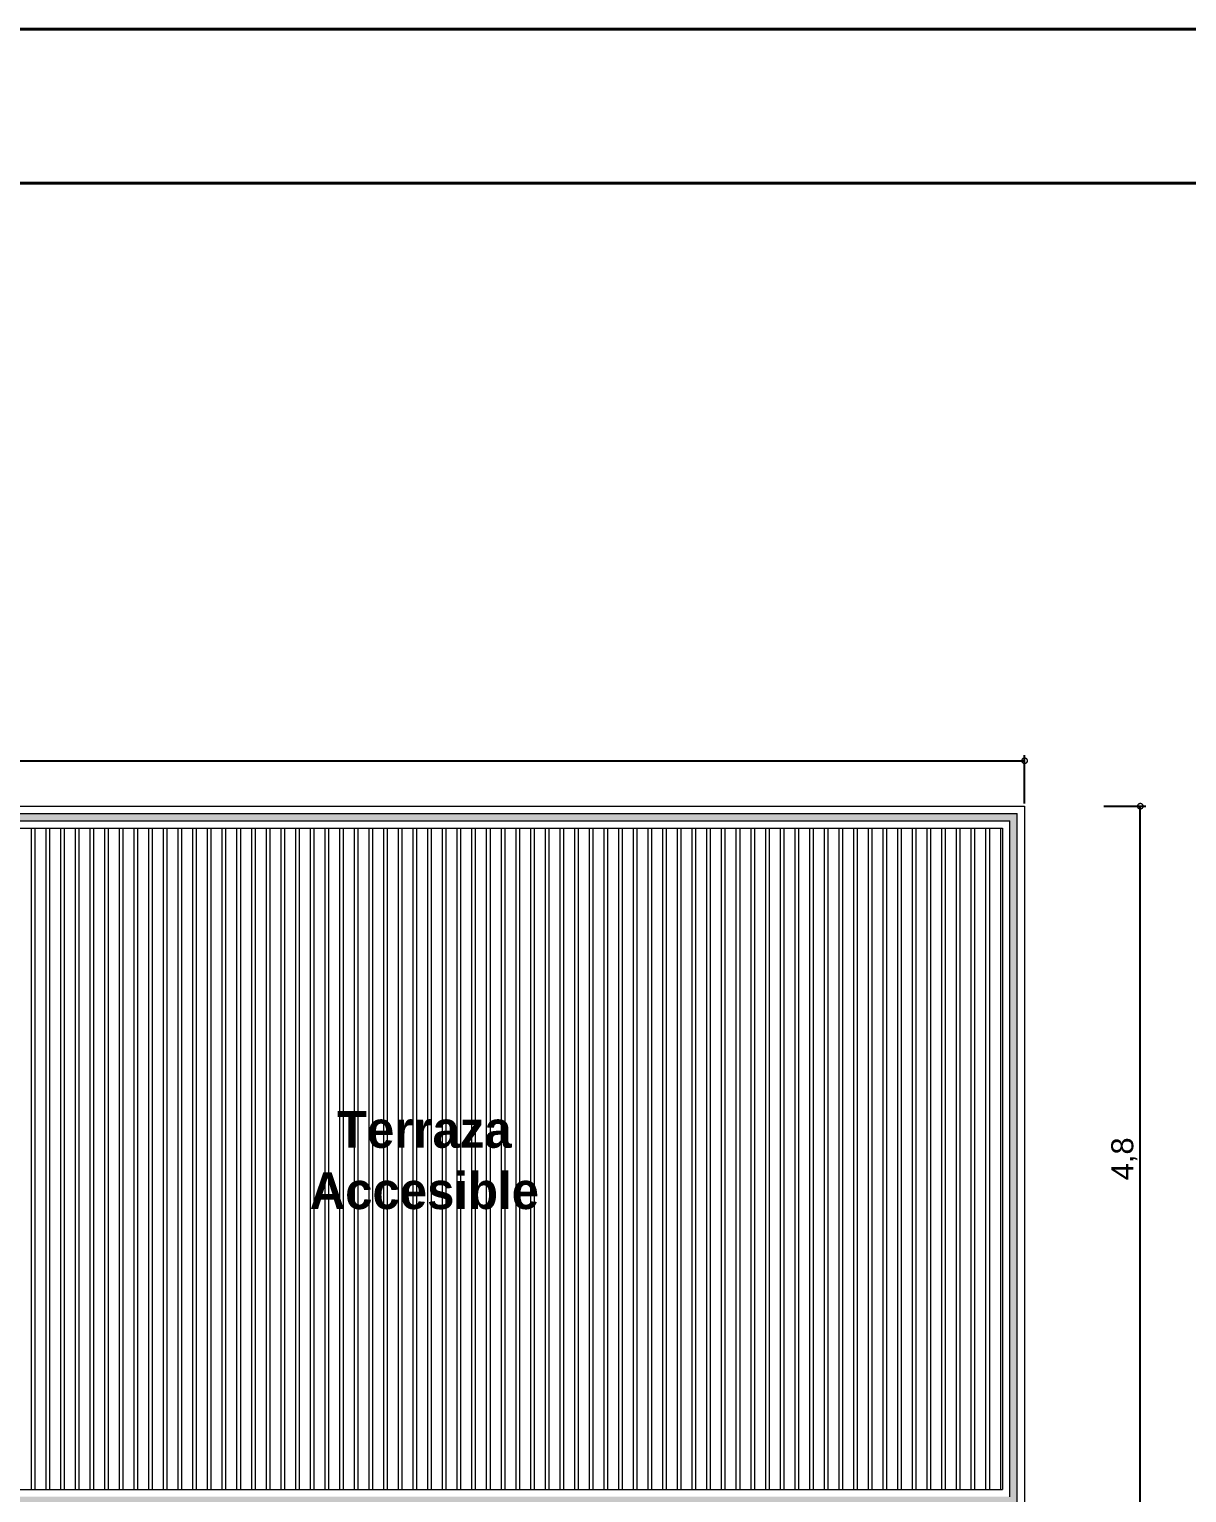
# Model space of a CAD drawing. Header units: millimetres. Extents: x 110427 to 125914, y 76277 to 76441.
# Drawn here: x 114155.35 to 114163.24, y 76340.17 to 76350.13 of the extents above; entities that cross this region are included whole.
import ezdxf

# ---------------------------------------------------------------- set-up
doc = ezdxf.new("R2010")
doc.units = ezdxf.units.MM
for name, color, linetype, lineweight in [('02_CIVIL_EXIST', 250, 'Continuous', 30), ('07_CIVIL VISTAS MEDIA', 143, 'Continuous', 9), ('08_CIVIL VISTAS FINO', 251, 'Continuous', 5), ('11_HATCH', 8, 'Continuous', 9), ('13_COTAS', 8, 'Continuous', 9)]:
    doc.layers.add(name, color=color, linetype=linetype, lineweight=lineweight)
doc.layers.add('14_TEXTOS', color=4, linetype='Continuous')
doc.styles.add('JDS1', font='GOTHICB.TTF')
doc.styles.add('Swis721 BT', font='swiss.ttf')
doc.dimstyles.new('ISO-23', dxfattribs={"dimscale": 0.03, "dimtxt": 5, "dimasz": 2.5, "dimexe": 1.25, "dimexo": 0.625, "dimtad": 1, "dimtxsty": 'Swis721 BT', "dimblk": 'DOTSMALL', "dimcen": 2.5, "dimclrt": 150, "dimadec": 0, "dimazin": 0, "dimtfac": 1, "dimtmove": 0, "dimatfit": 3, "dimfxl": 0, "dimarcsym": 0})

# ---------------------------------------------------------------- blocks, each defined once
blk = doc.blocks.new('_DotSmall')
at = {"color": 0, "linetype": 'ByBlock', "const_width": 0.5}
blk.add_lwpolyline([(-0.0625, 0, 1), (0.0625, 0, 1)], format="xyb", close=True, dxfattribs=at)
blk = doc.blocks.new('*D487')
at = {"layer": '13_COTAS', "color": 0, "lineweight": -2}
for p, q in [((114139.9422, 76344.8633), (114139.9422, 76345.1918)), ((114139.9422, 76345.1543), (114162.1322, 76345.1543)), ((114162.1322, 76344.8633), (114162.1322, 76345.1918))]:
    blk.add_line(p, q, dxfattribs=at)
at = {"layer": 'Defpoints', "color": 0}
for p in [(114162.1322, 76345.1543), (114139.9422, 76344.8446), (114162.1322, 76344.8446)]:
    blk.add_point(p, dxfattribs=at)
at = {"layer": '13_COTAS', "color": 0, "lineweight": -2, "xscale": 0.075, "yscale": 0.075, "zscale": 0.075, "rotation": 180}
blk.add_blockref('_DotSmall', (114139.9422, 76345.1543), dxfattribs=at)
at = {"layer": '13_COTAS', "color": 0, "lineweight": -2, "xscale": 0.075, "yscale": 0.075, "zscale": 0.075}
blk.add_blockref('_DotSmall', (114162.1322, 76345.1543), dxfattribs=at)
at = {"layer": '13_COTAS', "color": 150, "insert": (114151.0372, 76345.2635), "char_height": 0.15, "attachment_point": 5, "style": 'Swis721 BT'}
blk.add_mtext('22,19', dxfattribs=at)
blk = doc.blocks.new('*D488')
at = {"layer": '13_COTAS', "color": 0, "lineweight": -2}
for p, q in [((114162.6728, 76344.8446), (114162.9578, 76344.8446)), ((114162.9203, 76340.0446), (114162.9203, 76344.8446)), ((114162.1509, 76340.0446), (114162.9578, 76340.0446))]:
    blk.add_line(p, q, dxfattribs=at)
at = {"layer": 'Defpoints', "color": 0}
for p in [(114162.6541, 76344.8446), (114162.9203, 76344.8446), (114162.1322, 76340.0446)]:
    blk.add_point(p, dxfattribs=at)
at = {"layer": '13_COTAS', "color": 0, "lineweight": -2, "xscale": 0.075, "yscale": 0.075, "zscale": 0.075}
for p, rotation in [((114162.9203, 76344.8446), 90), ((114162.9203, 76340.0446), 270)]:
    blk.add_blockref('_DotSmall', p, dxfattribs=dict(at, rotation=rotation))
at = {"layer": '13_COTAS', "color": 150, "insert": (114162.8112, 76342.4446), "char_height": 0.15, "attachment_point": 5, "rotation": 90, "style": 'Swis721 BT'}
blk.add_mtext('4,8', dxfattribs=at)

msp = doc.modelspace()

# ---------------------------------------------------------------- hatches: boundary and pattern name
at = {"layer": '11_HATCH'}
h = msp.add_hatch(color=140, dxfattribs=at)
h.dxf.hatch_style = 1
h.paths.add_polyline_path([(114139.9922, 76344.7946), (114162.0822, 76344.7946), (114162.0822, 76340.0946), (114153.804, 76340.0946), (114153.7806, 76340.1446), (114162.0322, 76340.1446), (114162.0322, 76344.7446), (114140.0422, 76344.7446), (114140.0422, 76338.5446), (114146.6706, 76338.5446), (114146.6939, 76338.4946), (114139.9922, 76338.4946)])

# ---------------------------------------------------------------- linework, layer by layer
at = {"layer": '02_CIVIL_EXIST', "lineweight": 40}
for points in [[(114129.0349, 76350.1329), (114173.0477, 76350.1329), (114173.0477, 76319.0095), (114129.0349, 76319.0095)], [(114131.6547, 76349.085), (114171.9998, 76349.085), (114171.9998, 76320.0575), (114131.6547, 76320.0575)]]:
    msp.add_lwpolyline(points, close=True, dxfattribs=at)
at = {"layer": '07_CIVIL VISTAS MEDIA'}
for p, q in [((114139.9422, 76344.8446), (114162.1322, 76344.8446)), ((114162.1322, 76344.8446), (114162.1322, 76340.0446)), ((114140.0922, 76344.6946), (114161.9822, 76344.6946)), ((114161.9822, 76344.6946), (114161.9822, 76340.1946)), ((114153.7573, 76340.1946), (114161.9822, 76340.1946))]:
    msp.add_line(p, q, dxfattribs=at)
at = {"layer": '08_CIVIL VISTAS FINO'}
for p, q in [((114139.9922, 76344.7946), (114162.0822, 76344.7946)), ((114162.0822, 76340.0946), (114162.0822, 76344.7946)), ((114140.0422, 76344.7446), (114162.0322, 76344.7446)), ((114155.3672, 76344.6946), (114155.3672, 76340.1946)), ((114155.3922, 76344.6946), (114155.3922, 76340.1946)), ((114155.4672, 76344.6946), (114155.4672, 76340.1946)), ((114155.4922, 76344.6946), (114155.4922, 76340.1946)), ((114155.5672, 76344.6946), (114155.5672, 76340.1946)), ((114155.5922, 76344.6946), (114155.5922, 76340.1946)), ((114155.6672, 76344.6946), (114155.6672, 76340.1946)), ((114155.6922, 76344.6946), (114155.6922, 76340.1946)), ((114155.7672, 76344.6946), (114155.7672, 76340.1946)), ((114155.7922, 76344.6946), (114155.7922, 76340.1946)), ((114155.8672, 76344.6946), (114155.8672, 76340.1946)), ((114155.8922, 76344.6946), (114155.8922, 76340.1946)), ((114155.9672, 76344.6946), (114155.9672, 76340.1946)), ((114155.9922, 76344.6946), (114155.9922, 76340.1946)), ((114156.0672, 76344.6946), (114156.0672, 76340.1946)), ((114156.0922, 76344.6946), (114156.0922, 76340.1946)), ((114156.1672, 76344.6946), (114156.1672, 76340.1946)), ((114156.1922, 76344.6946), (114156.1922, 76340.1946)), ((114156.2672, 76344.6946), (114156.2672, 76340.1946)), ((114156.2922, 76344.6946), (114156.2922, 76340.1946)), ((114156.3672, 76344.6946), (114156.3672, 76340.1946)), ((114156.3922, 76344.6946), (114156.3922, 76340.1946)), ((114156.4672, 76344.6946), (114156.4672, 76340.1946)), ((114156.4922, 76344.6946), (114156.4922, 76340.1946)), ((114156.5672, 76344.6946), (114156.5672, 76340.1946)), ((114156.5922, 76344.6946), (114156.5922, 76340.1946)), ((114156.6672, 76344.6946), (114156.6672, 76340.1946)), ((114156.6922, 76344.6946), (114156.6922, 76340.1946)), ((114156.7672, 76344.6946), (114156.7672, 76340.1946)), ((114156.7922, 76344.6946), (114156.7922, 76340.1946)), ((114156.8672, 76344.6946), (114156.8672, 76340.1946)), ((114156.8922, 76344.6946), (114156.8922, 76340.1946)), ((114156.9672, 76344.6946), (114156.9672, 76340.1946)), ((114156.9922, 76344.6946), (114156.9922, 76340.1946)), ((114157.0672, 76344.6946), (114157.0672, 76340.1946)), ((114157.0922, 76344.6946), (114157.0922, 76340.1946)), ((114157.1672, 76344.6946), (114157.1672, 76340.1946)), ((114157.1922, 76344.6946), (114157.1922, 76340.1946)), ((114157.2672, 76344.6946), (114157.2672, 76340.1946)), ((114157.2922, 76344.6946), (114157.2922, 76340.1946)), ((114157.3672, 76344.6946), (114157.3672, 76340.1946)), ((114157.3922, 76344.6946), (114157.3922, 76340.1946)), ((114157.4672, 76344.6946), (114157.4672, 76340.1946)), ((114157.4922, 76344.6946), (114157.4922, 76340.1946)), ((114157.5672, 76344.6946), (114157.5672, 76340.1946)), ((114157.5922, 76344.6946), (114157.5922, 76340.1946)), ((114157.6672, 76344.6946), (114157.6672, 76340.1946)), ((114157.6922, 76344.6946), (114157.6922, 76340.1946)), ((114157.7672, 76344.6946), (114157.7672, 76340.1946)), ((114157.7922, 76344.6946), (114157.7922, 76340.1946)), ((114157.8672, 76344.6946), (114157.8672, 76340.1946)), ((114157.8922, 76344.6946), (114157.8922, 76340.1946)), ((114157.9672, 76344.6946), (114157.9672, 76340.1946)), ((114157.9922, 76344.6946), (114157.9922, 76340.1946)), ((114158.0672, 76344.6946), (114158.0672, 76340.1946)), ((114158.0922, 76344.6946), (114158.0922, 76340.1946)), ((114158.1672, 76344.6946), (114158.1672, 76340.1946)), ((114158.1922, 76344.6946), (114158.1922, 76340.1946)), ((114158.2672, 76344.6946), (114158.2672, 76340.1946)), ((114158.2922, 76344.6946), (114158.2922, 76340.1946)), ((114158.3672, 76344.6946), (114158.3672, 76340.1946)), ((114158.3922, 76344.6946), (114158.3922, 76340.1946)), ((114158.4672, 76344.6946), (114158.4672, 76340.1946)), ((114158.4922, 76344.6946), (114158.4922, 76340.1946)), ((114158.5672, 76344.6946), (114158.5672, 76340.1946)), ((114158.5922, 76344.6946), (114158.5922, 76340.1946)), ((114158.6672, 76344.6946), (114158.6672, 76340.1946)), ((114158.6922, 76344.6946), (114158.6922, 76340.1946)), ((114158.7672, 76344.6946), (114158.7672, 76340.1946)), ((114158.7922, 76344.6946), (114158.7922, 76340.1946)), ((114158.8672, 76344.6946), (114158.8672, 76340.1946)), ((114158.8922, 76344.6946), (114158.8922, 76340.1946)), ((114158.9672, 76344.6946), (114158.9672, 76340.1946)), ((114158.9922, 76344.6946), (114158.9922, 76340.1946)), ((114159.0672, 76344.6946), (114159.0672, 76340.1946)), ((114159.0922, 76344.6946), (114159.0922, 76340.1946)), ((114159.1672, 76344.6946), (114159.1672, 76340.1946)), ((114159.1922, 76344.6946), (114159.1922, 76340.1946)), ((114159.2672, 76344.6946), (114159.2672, 76340.1946)), ((114159.2922, 76344.6946), (114159.2922, 76340.1946)), ((114159.3672, 76344.6946), (114159.3672, 76340.1946)), ((114159.3922, 76344.6946), (114159.3922, 76340.1946)), ((114159.4672, 76344.6946), (114159.4672, 76340.1946)), ((114159.4922, 76344.6946), (114159.4922, 76340.1946)), ((114159.5672, 76344.6946), (114159.5672, 76340.1946)), ((114159.5922, 76344.6946), (114159.5922, 76340.1946)), ((114159.6672, 76344.6946), (114159.6672, 76340.1946)), ((114159.6922, 76344.6946), (114159.6922, 76340.1946)), ((114159.7672, 76344.6946), (114159.7672, 76340.1946)), ((114159.7922, 76344.6946), (114159.7922, 76340.1946)), ((114159.8672, 76344.6946), (114159.8672, 76340.1946)), ((114159.8922, 76344.6946), (114159.8922, 76340.1946)), ((114159.9672, 76344.6946), (114159.9672, 76340.1946)), ((114159.9922, 76344.6946), (114159.9922, 76340.1946)), ((114160.0672, 76344.6946), (114160.0672, 76340.1946)), ((114160.0922, 76344.6946), (114160.0922, 76340.1946)), ((114160.1672, 76344.6946), (114160.1672, 76340.1946)), ((114160.1922, 76344.6946), (114160.1922, 76340.1946)), ((114160.2672, 76344.6946), (114160.2672, 76340.1946)), ((114160.2922, 76344.6946), (114160.2922, 76340.1946)), ((114160.3672, 76344.6946), (114160.3672, 76340.1946)), ((114160.3922, 76344.6946), (114160.3922, 76340.1946)), ((114160.4672, 76344.6946), (114160.4672, 76340.1946)), ((114160.4922, 76344.6946), (114160.4922, 76340.1946)), ((114160.5672, 76344.6946), (114160.5672, 76340.1946)), ((114160.5922, 76344.6946), (114160.5922, 76340.1946)), ((114160.6672, 76344.6946), (114160.6672, 76340.1946)), ((114160.6922, 76344.6946), (114160.6922, 76340.1946)), ((114160.7672, 76344.6946), (114160.7672, 76340.1946)), ((114160.7922, 76344.6946), (114160.7922, 76340.1946)), ((114160.8672, 76344.6946), (114160.8672, 76340.1946)), ((114160.8922, 76344.6946), (114160.8922, 76340.1946)), ((114160.9672, 76344.6946), (114160.9672, 76340.1946)), ((114160.9922, 76344.6946), (114160.9922, 76340.1946)), ((114161.0672, 76344.6946), (114161.0672, 76340.1946)), ((114161.0922, 76344.6946), (114161.0922, 76340.1946)), ((114161.1672, 76344.6946), (114161.1672, 76340.1946)), ((114161.1922, 76344.6946), (114161.1922, 76340.1946)), ((114161.2672, 76344.6946), (114161.2672, 76340.1946)), ((114161.2922, 76344.6946), (114161.2922, 76340.1946)), ((114161.3672, 76344.6946), (114161.3672, 76340.1946)), ((114161.3922, 76344.6946), (114161.3922, 76340.1946)), ((114161.4672, 76344.6946), (114161.4672, 76340.1946)), ((114161.4922, 76344.6946), (114161.4922, 76340.1946)), ((114161.5672, 76344.6946), (114161.5672, 76340.1946)), ((114161.5922, 76344.6946), (114161.5922, 76340.1946)), ((114161.6672, 76344.6946), (114161.6672, 76340.1946)), ((114161.6922, 76344.6946), (114161.6922, 76340.1946)), ((114161.7672, 76344.6946), (114161.7672, 76340.1946)), ((114161.7922, 76344.6946), (114161.7922, 76340.1946)), ((114161.8672, 76344.6946), (114161.8672, 76340.1946)), ((114161.8922, 76344.6946), (114161.8922, 76340.1946)), ((114161.9672, 76344.6946), (114161.9672, 76340.1946)), ((114162.0322, 76340.1446), (114162.0322, 76344.7446))]:
    msp.add_line(p, q, dxfattribs=at)

# ---------------------------------------------------------------- texts
at = {"layer": '14_TEXTOS', "insert": (114158.0451, 76342.4343), "char_height": 0.25, "width": 1.716688, "attachment_point": 5, "style": 'JDS1'}
msp.add_mtext('Terraza\\PAccesible', dxfattribs=at)

# ---------------------------------------------------------------- dimensions: what is measured, and where the dimension line sits
at = {"layer": '13_COTAS'}
dim = msp.add_linear_dim(base=(114162.1322, 76345.1543), p1=(114139.9422, 76344.8446), p2=(114162.1322, 76344.8446), dimstyle='ISO-23', dxfattribs=at)
dim.commit()
dim.dimension.update_dxf_attribs({"geometry": '*D487', "text_midpoint": (114151.0372, 76345.1543), "dimtype": 160})
dim = msp.add_linear_dim(base=(114162.9203, 76344.8446), p1=(114162.1322, 76340.0446), p2=(114162.6541, 76344.8446), angle=90, dimstyle='ISO-23', dxfattribs=at)
dim.commit()
dim.dimension.update_dxf_attribs({"geometry": '*D488', "text_midpoint": (114162.8112, 76342.4446)})

doc.saveas('drawing.dxf')
